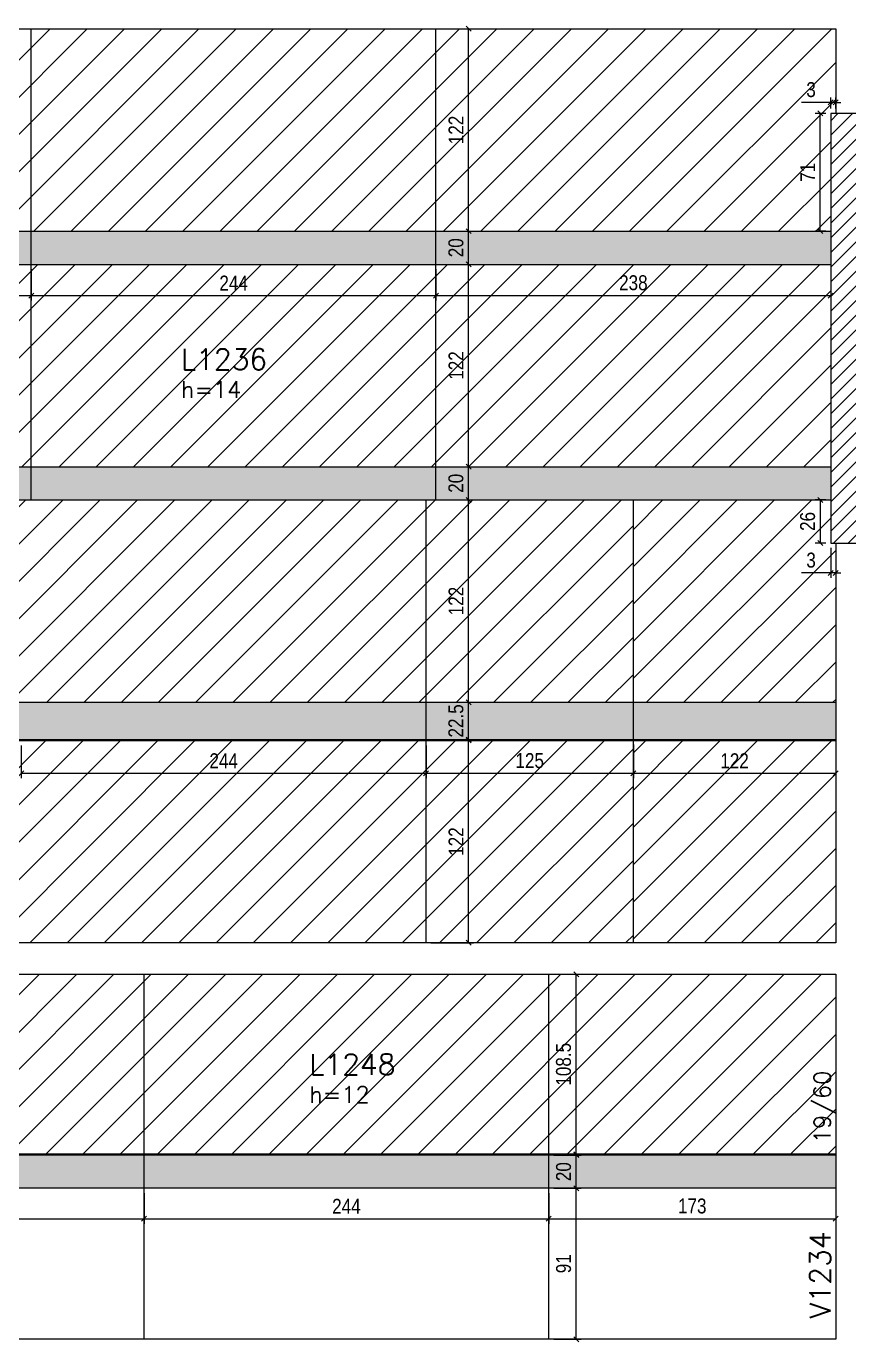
# Model space of a CAD drawing. Extents: x 1860 to 8661, y -614 to 3008.
# Drawn here: x 2926 to 3422, y 199 to 992 of the extents above; entities that cross this region are included whole.
import ezdxf

# ---------------------------------------------------------------- set-up
doc = ezdxf.new("R2010")
doc.units = 0
for name, color, linetype in [('COTA', 241, 'Continuous'), ('F-LAJES-DIM', 2, 'Continuous'), ('F-LAJES-NOME', 4, 'Continuous'), ('F-PILARES-HACH', 174, 'Continuous'), ('F-PILARES-S', 170, 'Continuous'), ('F-VIGAS', 3, 'Continuous'), ('F-VIGAS-DIM', 2, 'Continuous'), ('F-VIGAS-NOME', 4, 'Continuous'), ('Painéis', 200, 'Continuous')]:
    doc.layers.add(name, color=color, linetype=linetype)
doc.layers.add('Hachura', color=251, linetype='Continuous', lineweight=9)
doc.styles.add('COTA TECNICA-50', font='techl___.ttf', dxfattribs={"height": 9})
doc.styles.add('MCP', font='romans.shx')
doc.dimstyles.new('COTA PAINEL-50', dxfattribs={"dimtxt": 9, "dimasz": 3, "dimexe": 3, "dimexo": 3, "dimgap": 3, "dimtad": 1, "dimdec": 1, "dimzin": 12, "dimdsep": 46, "dimtxsty": 'COTA TECNICA-50', "dimblk1": 'OBLIQUE', "dimblk2": 'OBLIQUE', "dimsah": 1, "dimcen": 0.9, "dimclrd": 4, "dimclre": 4, "dimclrt": 240, "dimadec": 1, "dimazin": 3, "dimtfac": 1, "dimtdec": 1, "dimtmove": 0, "dimatfit": 3, "dimfxl": 1, "dimtolj": 1, "dimtzin": 12, "dimarcsym": 0})
pattern_1 = [(45, (0, -425.763), (-11.22532, 11.22532), [])]

# ---------------------------------------------------------------- blocks, each defined once
blk = doc.blocks.new('_Oblique')
at = {"color": 0, "linetype": 'ByBlock', "lineweight": -2}
blk.add_line((-0.5, -0.5), (0.5, 0.5), dxfattribs=at)
blk = doc.blocks.new('*D60')
at = {"layer": 'COTA', "color": 4, "lineweight": -2, "transparency": 16777216}
for p, q in [((2923.15, 558.44), (2923.15, 538.59)), ((3167.15, 558.44), (3167.15, 538.59)), ((2923.15, 541.59), (3167.15, 541.59))]:
    blk.add_line(p, q, dxfattribs=at)
at = {"layer": 'Defpoints', "color": 0, "transparency": 16777216}
for p in [(2923.15, 561.44), (3167.15, 561.44), (3167.15, 541.59)]:
    blk.add_point(p, dxfattribs=at)
at = {"layer": 'COTA', "color": 4, "lineweight": -2, "transparency": 16777216, "xscale": 3, "yscale": 3, "zscale": 3, "rotation": 180}
blk.add_blockref('_Oblique', (2923.15, 541.59), dxfattribs=at)
at = {"layer": 'COTA', "color": 4, "lineweight": -2, "transparency": 16777216, "xscale": 3, "yscale": 3, "zscale": 3}
blk.add_blockref('_Oblique', (3167.15, 541.59), dxfattribs=at)
at = {"layer": 'COTA', "color": 240, "transparency": 16777216, "insert": (3045.15, 549.16), "char_height": 9, "attachment_point": 5, "style": 'COTA TECNICA-50'}
blk.add_mtext('\\A1;244', dxfattribs=at)
blk = doc.blocks.new('*D61')
at = {"layer": 'COTA', "color": 4, "lineweight": -2, "transparency": 16777216}
for p, q in [((3167.15, 558.44), (3167.15, 538.59)), ((3292.15, 558.94), (3292.15, 538.59)), ((3167.15, 541.59), (3292.15, 541.59))]:
    blk.add_line(p, q, dxfattribs=at)
at = {"layer": 'Defpoints', "color": 0, "transparency": 16777216}
for p in [(3167.15, 561.44), (3292.15, 561.94), (3292.15, 541.59)]:
    blk.add_point(p, dxfattribs=at)
at = {"layer": 'COTA', "color": 4, "lineweight": -2, "transparency": 16777216, "xscale": 3, "yscale": 3, "zscale": 3, "rotation": 180}
blk.add_blockref('_Oblique', (3167.15, 541.59), dxfattribs=at)
at = {"layer": 'COTA', "color": 4, "lineweight": -2, "transparency": 16777216, "xscale": 3, "yscale": 3, "zscale": 3}
blk.add_blockref('_Oblique', (3292.15, 541.59), dxfattribs=at)
at = {"layer": 'COTA', "color": 240, "transparency": 16777216, "insert": (3229.65, 549.19), "char_height": 9, "attachment_point": 5, "style": 'COTA TECNICA-50'}
blk.add_mtext('\\A1;125', dxfattribs=at)
blk = doc.blocks.new('*D62')
at = {"layer": 'COTA', "color": 4, "lineweight": -2, "transparency": 16777216}
for p, q in [((2759.15, 845.44), (2759.15, 826.58)), ((2929.15, 845.44), (2929.15, 826.58)), ((2759.15, 829.58), (2929.15, 829.58))]:
    blk.add_line(p, q, dxfattribs=at)
at = {"layer": 'Defpoints', "color": 0, "transparency": 16777216}
for p in [(2759.15, 848.44), (2929.15, 848.44), (2929.15, 829.58)]:
    blk.add_point(p, dxfattribs=at)
at = {"layer": 'COTA', "color": 4, "lineweight": -2, "transparency": 16777216, "xscale": 3, "yscale": 3, "zscale": 3, "rotation": 180}
blk.add_blockref('_Oblique', (2759.15, 829.58), dxfattribs=at)
at = {"layer": 'COTA', "color": 4, "lineweight": -2, "transparency": 16777216, "xscale": 3, "yscale": 3, "zscale": 3}
blk.add_blockref('_Oblique', (2929.15, 829.58), dxfattribs=at)
at = {"layer": 'COTA', "color": 240, "transparency": 16777216, "insert": (2844.15, 837.17), "char_height": 9, "attachment_point": 5, "style": 'COTA TECNICA-50'}
blk.add_mtext('\\A1;170', dxfattribs=at)
blk = doc.blocks.new('*D63')
at = {"layer": 'COTA', "color": 4, "lineweight": -2, "transparency": 16777216}
for p, q in [((2929.15, 845.44), (2929.15, 826.58)), ((3173.15, 845.44), (3173.15, 826.58)), ((2929.15, 829.58), (3173.15, 829.58))]:
    blk.add_line(p, q, dxfattribs=at)
at = {"layer": 'Defpoints', "color": 0, "transparency": 16777216}
for p in [(2929.15, 848.44), (3173.15, 848.44), (3173.15, 829.58)]:
    blk.add_point(p, dxfattribs=at)
at = {"layer": 'COTA', "color": 4, "lineweight": -2, "transparency": 16777216, "xscale": 3, "yscale": 3, "zscale": 3, "rotation": 180}
blk.add_blockref('_Oblique', (2929.15, 829.58), dxfattribs=at)
at = {"layer": 'COTA', "color": 4, "lineweight": -2, "transparency": 16777216, "xscale": 3, "yscale": 3, "zscale": 3}
blk.add_blockref('_Oblique', (3173.15, 829.58), dxfattribs=at)
at = {"layer": 'COTA', "color": 240, "transparency": 16777216, "insert": (3051.15, 837.14), "char_height": 9, "attachment_point": 5, "style": 'COTA TECNICA-50'}
blk.add_mtext('\\A1;244', dxfattribs=at)
blk = doc.blocks.new('*D64')
at = {"layer": 'COTA', "color": 4, "lineweight": -2, "transparency": 16777216}
for p, q in [((3173.15, 845.44), (3173.15, 826.58)), ((3411.15, 845.44), (3411.15, 826.58)), ((3173.15, 829.58), (3411.15, 829.58))]:
    blk.add_line(p, q, dxfattribs=at)
at = {"layer": 'Defpoints', "color": 0, "transparency": 16777216}
for p in [(3173.15, 848.44), (3411.15, 848.44), (3411.15, 829.58)]:
    blk.add_point(p, dxfattribs=at)
at = {"layer": 'COTA', "color": 4, "lineweight": -2, "transparency": 16777216, "xscale": 3, "yscale": 3, "zscale": 3, "rotation": 180}
blk.add_blockref('_Oblique', (3173.15, 829.58), dxfattribs=at)
at = {"layer": 'COTA', "color": 4, "lineweight": -2, "transparency": 16777216, "xscale": 3, "yscale": 3, "zscale": 3}
blk.add_blockref('_Oblique', (3411.15, 829.58), dxfattribs=at)
at = {"layer": 'COTA', "color": 240, "transparency": 16777216, "insert": (3292.15, 837.3), "char_height": 9, "attachment_point": 5, "style": 'COTA TECNICA-50'}
blk.add_mtext('\\A1;238', dxfattribs=at)
blk = doc.blocks.new('*D65')
at = {"layer": 'COTA', "color": 4, "lineweight": -2, "transparency": 16777216}
for p, q in [((3170.15, 561.44), (3195.79, 561.44)), ((3192.79, 439.44), (3192.79, 561.44)), ((3170.15, 439.44), (3195.79, 439.44))]:
    blk.add_line(p, q, dxfattribs=at)
at = {"layer": 'Defpoints', "color": 0, "transparency": 16777216}
for p in [(3167.15, 561.44), (3192.79, 561.44), (3167.15, 439.44)]:
    blk.add_point(p, dxfattribs=at)
at = {"layer": 'COTA', "color": 4, "lineweight": -2, "transparency": 16777216, "xscale": 3, "yscale": 3, "zscale": 3}
for p, rotation in [((3192.79, 561.44), 90), ((3192.79, 439.44), 270)]:
    blk.add_blockref('_Oblique', p, dxfattribs=dict(at, rotation=rotation))
at = {"layer": 'COTA', "color": 240, "transparency": 16777216, "insert": (3185.24, 500.44), "char_height": 9, "attachment_point": 5, "rotation": 90, "style": 'COTA TECNICA-50'}
blk.add_mtext('\\A1;122', dxfattribs=at)
blk = doc.blocks.new('*D66')
at = {"layer": 'COTA', "color": 4, "lineweight": -2, "transparency": 16777216}
for p, q in [((3170.15, 584.44), (3195.79, 584.44)), ((3192.79, 561.94), (3192.79, 584.44)), ((3170.15, 561.94), (3195.79, 561.94))]:
    blk.add_line(p, q, dxfattribs=at)
at = {"layer": 'Defpoints', "color": 0, "transparency": 16777216}
for p in [(3167.15, 584.44), (3192.79, 584.44), (3167.15, 561.94)]:
    blk.add_point(p, dxfattribs=at)
at = {"layer": 'COTA', "color": 4, "lineweight": -2, "transparency": 16777216, "xscale": 3, "yscale": 3, "zscale": 3}
for p, rotation in [((3192.79, 584.44), 90), ((3192.79, 561.94), 270)]:
    blk.add_blockref('_Oblique', p, dxfattribs=dict(at, rotation=rotation))
at = {"layer": 'COTA', "color": 240, "transparency": 16777216, "insert": (3185.19, 573.19), "char_height": 9, "attachment_point": 5, "rotation": 90, "style": 'COTA TECNICA-50'}
blk.add_mtext('\\A1;22.5', dxfattribs=at)
blk = doc.blocks.new('*D67')
at = {"layer": 'COTA', "color": 4, "lineweight": -2, "transparency": 16777216}
for p, q in [((3170.15, 706.44), (3195.79, 706.44)), ((3192.79, 584.44), (3192.79, 706.44)), ((3170.15, 584.44), (3195.79, 584.44))]:
    blk.add_line(p, q, dxfattribs=at)
at = {"layer": 'Defpoints', "color": 0, "transparency": 16777216}
for p in [(3167.15, 706.44), (3192.79, 706.44), (3167.15, 584.44)]:
    blk.add_point(p, dxfattribs=at)
at = {"layer": 'COTA', "color": 4, "lineweight": -2, "transparency": 16777216, "xscale": 3, "yscale": 3, "zscale": 3}
for p, rotation in [((3192.79, 706.44), 90), ((3192.79, 584.44), 270)]:
    blk.add_blockref('_Oblique', p, dxfattribs=dict(at, rotation=rotation))
at = {"layer": 'COTA', "color": 240, "transparency": 16777216, "insert": (3185.24, 645.44), "char_height": 9, "attachment_point": 5, "rotation": 90, "style": 'COTA TECNICA-50'}
blk.add_mtext('\\A1;122', dxfattribs=at)
blk = doc.blocks.new('*D68')
at = {"layer": 'COTA', "color": 4, "lineweight": -2, "transparency": 16777216}
for p, q in [((3176.15, 726.44), (3195.79, 726.44)), ((3192.79, 706.44), (3192.79, 726.44)), ((3176.15, 706.44), (3195.79, 706.44))]:
    blk.add_line(p, q, dxfattribs=at)
at = {"layer": 'Defpoints', "color": 0, "transparency": 16777216}
for p in [(3173.15, 726.44), (3192.79, 726.44), (3173.15, 706.44)]:
    blk.add_point(p, dxfattribs=at)
at = {"layer": 'COTA', "color": 4, "lineweight": -2, "transparency": 16777216, "xscale": 3, "yscale": 3, "zscale": 3}
for p, rotation in [((3192.79, 726.44), 90), ((3192.79, 706.44), 270)]:
    blk.add_blockref('_Oblique', p, dxfattribs=dict(at, rotation=rotation))
at = {"layer": 'COTA', "color": 240, "transparency": 16777216, "insert": (3185.2, 716.44), "char_height": 9, "attachment_point": 5, "rotation": 90, "style": 'COTA TECNICA-50'}
blk.add_mtext('\\A1;20', dxfattribs=at)
blk = doc.blocks.new('*D69')
at = {"layer": 'COTA', "color": 4, "lineweight": -2, "transparency": 16777216}
for p, q in [((3192.79, 726.44), (3192.79, 848.44)), ((3176.15, 726.44), (3195.79, 726.44))]:
    blk.add_line(p, q, dxfattribs=at)
at = {"layer": 'Defpoints', "color": 0, "transparency": 16777216}
for p in [(3192.79, 848.44), (3192.79, 848.44), (3173.15, 726.44)]:
    blk.add_point(p, dxfattribs=at)
at = {"layer": 'COTA', "color": 4, "lineweight": -2, "transparency": 16777216, "xscale": 3, "yscale": 3, "zscale": 3}
for p, rotation in [((3192.79, 848.44), 90), ((3192.79, 726.44), 270)]:
    blk.add_blockref('_Oblique', p, dxfattribs=dict(at, rotation=rotation))
at = {"layer": 'COTA', "color": 240, "transparency": 16777216, "insert": (3185.24, 787.44), "char_height": 9, "attachment_point": 5, "rotation": 90, "style": 'COTA TECNICA-50'}
blk.add_mtext('\\A1;122', dxfattribs=at)
blk = doc.blocks.new('*D70')
at = {"layer": 'COTA', "color": 4, "lineweight": -2, "transparency": 16777216}
blk.add_line((3192.79, 848.44), (3192.79, 868.44), dxfattribs=at)
at = {"layer": 'Defpoints', "color": 0, "transparency": 16777216}
for p in [(3192.79, 868.44), (3192.79, 868.44), (3192.79, 848.44)]:
    blk.add_point(p, dxfattribs=at)
at = {"layer": 'COTA', "color": 4, "lineweight": -2, "transparency": 16777216, "xscale": 3, "yscale": 3, "zscale": 3}
for p, rotation in [((3192.79, 868.44), 90), ((3192.79, 848.44), 270)]:
    blk.add_blockref('_Oblique', p, dxfattribs=dict(at, rotation=rotation))
at = {"layer": 'COTA', "color": 240, "transparency": 16777216, "insert": (3185.2, 858.44), "char_height": 9, "attachment_point": 5, "rotation": 90, "style": 'COTA TECNICA-50'}
blk.add_mtext('\\A1;20', dxfattribs=at)
blk = doc.blocks.new('*D71')
at = {"layer": 'COTA', "color": 4, "lineweight": -2, "transparency": 16777216}
for p, q in [((3188.2, 990.44), (3195.79, 990.44)), ((3192.79, 868.44), (3192.79, 990.44))]:
    blk.add_line(p, q, dxfattribs=at)
at = {"layer": 'Defpoints', "color": 0, "transparency": 16777216}
for p in [(3185.2, 990.44), (3192.79, 990.44), (3192.79, 868.44)]:
    blk.add_point(p, dxfattribs=at)
at = {"layer": 'COTA', "color": 4, "lineweight": -2, "transparency": 16777216, "xscale": 3, "yscale": 3, "zscale": 3}
for p, rotation in [((3192.79, 990.44), 90), ((3192.79, 868.44), 270)]:
    blk.add_blockref('_Oblique', p, dxfattribs=dict(at, rotation=rotation))
at = {"layer": 'COTA', "color": 240, "transparency": 16777216, "insert": (3185.24, 929.44), "char_height": 9, "attachment_point": 5, "rotation": 90, "style": 'COTA TECNICA-50'}
blk.add_mtext('\\A1;122', dxfattribs=at)
blk = doc.blocks.new('*D72')
at = {"layer": 'COTA', "color": 4, "lineweight": -2, "transparency": 16777216}
for p, q in [((3408.15, 939.44), (3401.84, 939.44)), ((3404.84, 868.44), (3404.84, 939.44)), ((3408.15, 868.44), (3401.84, 868.44))]:
    blk.add_line(p, q, dxfattribs=at)
at = {"layer": 'Defpoints', "color": 0, "transparency": 16777216}
for p in [(3404.84, 939.44), (3411.15, 939.44), (3411.15, 868.44)]:
    blk.add_point(p, dxfattribs=at)
at = {"layer": 'COTA', "color": 4, "lineweight": -2, "transparency": 16777216, "xscale": 3, "yscale": 3, "zscale": 3}
for p, rotation in [((3404.84, 939.44), 90), ((3404.84, 868.44), 270)]:
    blk.add_blockref('_Oblique', p, dxfattribs=dict(at, rotation=rotation))
at = {"layer": 'COTA', "color": 240, "transparency": 16777216, "insert": (3397.27, 903.94), "char_height": 9, "attachment_point": 5, "rotation": 90, "style": 'COTA TECNICA-50'}
blk.add_mtext('\\A1;71', dxfattribs=at)
blk = doc.blocks.new('*D73')
at = {"layer": 'COTA', "color": 4, "lineweight": -2, "transparency": 16777216}
for p, q in [((3411.15, 946.02), (3393.45, 946.02)), ((3411.15, 942.44), (3411.15, 949.02)), ((3414.15, 946.02), (3411.15, 946.02)), ((3414.15, 942.44), (3414.15, 949.02)), ((3414.15, 946.02), (3417.15, 946.02))]:
    blk.add_line(p, q, dxfattribs=at)
at = {"layer": 'Defpoints', "color": 0, "transparency": 16777216}
for p in [(3411.15, 946.02), (3411.15, 939.44), (3414.15, 939.44)]:
    blk.add_point(p, dxfattribs=at)
at = {"layer": 'COTA', "color": 4, "lineweight": -2, "transparency": 16777216, "xscale": 3, "yscale": 3, "zscale": 3}
blk.add_blockref('_Oblique', (3411.15, 946.02), dxfattribs=at)
at = {"layer": 'COTA', "color": 4, "lineweight": -2, "transparency": 16777216, "xscale": 3, "yscale": 3, "zscale": 3, "rotation": 180}
blk.add_blockref('_Oblique', (3414.15, 946.02), dxfattribs=at)
at = {"layer": 'COTA', "color": 240, "transparency": 16777216, "insert": (3399.3, 953.72), "char_height": 9, "attachment_point": 5, "style": 'COTA TECNICA-50'}
blk.add_mtext('\\A1;3', dxfattribs=at)
blk = doc.blocks.new('*D74')
at = {"layer": 'COTA', "color": 4, "lineweight": -2, "transparency": 16777216}
for p, q in [((3408.15, 706.44), (3401.84, 706.44)), ((3404.84, 706.44), (3404.84, 680.44)), ((3408.15, 680.44), (3401.84, 680.44))]:
    blk.add_line(p, q, dxfattribs=at)
at = {"layer": 'Defpoints', "color": 0, "transparency": 16777216}
for p in [(3411.15, 706.44), (3404.84, 680.44), (3411.15, 680.44)]:
    blk.add_point(p, dxfattribs=at)
at = {"layer": 'COTA', "color": 4, "lineweight": -2, "transparency": 16777216, "xscale": 3, "yscale": 3, "zscale": 3}
for p, rotation in [((3404.84, 706.44), 90), ((3404.84, 680.44), 270)]:
    blk.add_blockref('_Oblique', p, dxfattribs=dict(at, rotation=rotation))
at = {"layer": 'COTA', "color": 240, "transparency": 16777216, "insert": (3397.24, 693.44), "char_height": 9, "attachment_point": 5, "rotation": 90, "style": 'COTA TECNICA-50'}
blk.add_mtext('\\A1;26', dxfattribs=at)
blk = doc.blocks.new('*D75')
at = {"layer": 'COTA', "color": 4, "lineweight": -2, "transparency": 16777216}
for p, q in [((3411.15, 677.44), (3411.15, 659.37)), ((3414.15, 677.44), (3414.15, 659.37)), ((3411.15, 662.37), (3393.45, 662.37)), ((3414.15, 662.37), (3411.15, 662.37)), ((3414.15, 662.37), (3417.15, 662.37))]:
    blk.add_line(p, q, dxfattribs=at)
at = {"layer": 'Defpoints', "color": 0, "transparency": 16777216}
for p in [(3411.15, 680.44), (3414.15, 680.44), (3411.15, 662.37)]:
    blk.add_point(p, dxfattribs=at)
at = {"layer": 'COTA', "color": 4, "lineweight": -2, "transparency": 16777216, "xscale": 3, "yscale": 3, "zscale": 3}
blk.add_blockref('_Oblique', (3411.15, 662.37), dxfattribs=at)
at = {"layer": 'COTA', "color": 4, "lineweight": -2, "transparency": 16777216, "xscale": 3, "yscale": 3, "zscale": 3, "rotation": 180}
blk.add_blockref('_Oblique', (3414.15, 662.37), dxfattribs=at)
at = {"layer": 'COTA', "color": 240, "transparency": 16777216, "insert": (3399.3, 670.07), "char_height": 9, "attachment_point": 5, "style": 'COTA TECNICA-50'}
blk.add_mtext('\\A1;3', dxfattribs=at)
blk = doc.blocks.new('*D76')
at = {"layer": 'COTA', "color": 4, "lineweight": -2, "transparency": 16777216}
for p, q in [((3292.15, 558.44), (3292.15, 538.59)), ((3414.15, 558.44), (3414.15, 538.59)), ((3292.15, 541.59), (3414.15, 541.59))]:
    blk.add_line(p, q, dxfattribs=at)
at = {"layer": 'Defpoints', "color": 0, "transparency": 16777216}
for p in [(3292.15, 561.44), (3414.15, 561.44), (3414.15, 541.59)]:
    blk.add_point(p, dxfattribs=at)
at = {"layer": 'COTA', "color": 4, "lineweight": -2, "transparency": 16777216, "xscale": 3, "yscale": 3, "zscale": 3, "rotation": 180}
blk.add_blockref('_Oblique', (3292.15, 541.59), dxfattribs=at)
at = {"layer": 'COTA', "color": 4, "lineweight": -2, "transparency": 16777216, "xscale": 3, "yscale": 3, "zscale": 3}
blk.add_blockref('_Oblique', (3414.15, 541.59), dxfattribs=at)
at = {"layer": 'COTA', "color": 240, "transparency": 16777216, "insert": (3353.15, 549.14), "char_height": 9, "attachment_point": 5, "style": 'COTA TECNICA-50'}
blk.add_mtext('\\A1;122', dxfattribs=at)
blk = doc.blocks.new('*D91')
at = {"layer": 'COTA', "color": 4, "lineweight": -2, "transparency": 16777216}
for p, q in [((3244.15, 420.44), (3260.7, 420.44)), ((3257.7, 311.94), (3257.7, 420.44)), ((3244.15, 311.94), (3260.7, 311.94))]:
    blk.add_line(p, q, dxfattribs=at)
at = {"layer": 'Defpoints', "color": 0, "transparency": 16777216}
for p in [(3241.15, 420.44), (3257.7, 420.44), (3241.15, 311.94)]:
    blk.add_point(p, dxfattribs=at)
at = {"layer": 'COTA', "color": 4, "lineweight": -2, "transparency": 16777216, "xscale": 3, "yscale": 3, "zscale": 3}
for p, rotation in [((3257.7, 420.44), 90), ((3257.7, 311.94), 270)]:
    blk.add_blockref('_Oblique', p, dxfattribs=dict(at, rotation=rotation))
at = {"layer": 'COTA', "color": 240, "transparency": 16777216, "insert": (3250.08, 366.19), "char_height": 9, "attachment_point": 5, "rotation": 90, "style": 'COTA TECNICA-50'}
blk.add_mtext('\\A1;108.5', dxfattribs=at)
blk = doc.blocks.new('*D92')
at = {"layer": 'COTA', "color": 4, "lineweight": -2, "transparency": 16777216}
for p, q in [((3244.15, 291.44), (3260.7, 291.44)), ((3257.7, 200.44), (3257.7, 291.44)), ((3244.15, 200.44), (3260.7, 200.44))]:
    blk.add_line(p, q, dxfattribs=at)
at = {"layer": 'Defpoints', "color": 0, "transparency": 16777216}
for p in [(3241.15, 291.44), (3257.7, 291.44), (3241.15, 200.44)]:
    blk.add_point(p, dxfattribs=at)
at = {"layer": 'COTA', "color": 4, "lineweight": -2, "transparency": 16777216, "xscale": 3, "yscale": 3, "zscale": 3}
for p, rotation in [((3257.7, 291.44), 90), ((3257.7, 200.44), 270)]:
    blk.add_blockref('_Oblique', p, dxfattribs=dict(at, rotation=rotation))
at = {"layer": 'COTA', "color": 240, "transparency": 16777216, "insert": (3250.12, 245.94), "char_height": 9, "attachment_point": 5, "rotation": 90, "style": 'COTA TECNICA-50'}
blk.add_mtext('\\A1;91', dxfattribs=at)
blk = doc.blocks.new('*D93')
at = {"layer": 'COTA', "color": 4, "lineweight": -2, "transparency": 16777216}
for p, q in [((3244.15, 311.44), (3260.7, 311.44)), ((3257.7, 291.44), (3257.7, 311.44)), ((3244.15, 291.44), (3260.7, 291.44))]:
    blk.add_line(p, q, dxfattribs=at)
at = {"layer": 'Defpoints', "color": 0, "transparency": 16777216}
for p in [(3241.15, 311.44), (3257.7, 311.44), (3241.15, 291.44)]:
    blk.add_point(p, dxfattribs=at)
at = {"layer": 'COTA', "color": 4, "lineweight": -2, "transparency": 16777216, "xscale": 3, "yscale": 3, "zscale": 3}
for p, rotation in [((3257.7, 311.44), 90), ((3257.7, 291.44), 270)]:
    blk.add_blockref('_Oblique', p, dxfattribs=dict(at, rotation=rotation))
at = {"layer": 'COTA', "color": 240, "transparency": 16777216, "insert": (3250.11, 301.44), "char_height": 9, "attachment_point": 5, "rotation": 90, "style": 'COTA TECNICA-50'}
blk.add_mtext('\\A1;20', dxfattribs=at)
blk = doc.blocks.new('*D94')
at = {"layer": 'COTA', "color": 4, "lineweight": -2, "transparency": 16777216}
for p, q in [((2753.15, 288.44), (2753.15, 270.02)), ((2997.15, 288.44), (2997.15, 270.02)), ((2753.15, 273.02), (2997.15, 273.02))]:
    blk.add_line(p, q, dxfattribs=at)
at = {"layer": 'Defpoints', "color": 0, "transparency": 16777216}
for p in [(2753.15, 291.44), (2997.15, 291.44), (2997.15, 273.02)]:
    blk.add_point(p, dxfattribs=at)
at = {"layer": 'COTA', "color": 4, "lineweight": -2, "transparency": 16777216, "xscale": 3, "yscale": 3, "zscale": 3, "rotation": 180}
blk.add_blockref('_Oblique', (2753.15, 273.02), dxfattribs=at)
at = {"layer": 'COTA', "color": 4, "lineweight": -2, "transparency": 16777216, "xscale": 3, "yscale": 3, "zscale": 3}
blk.add_blockref('_Oblique', (2997.15, 273.02), dxfattribs=at)
at = {"layer": 'COTA', "color": 240, "transparency": 16777216, "insert": (2875.15, 280.58), "char_height": 9, "attachment_point": 5, "style": 'COTA TECNICA-50'}
blk.add_mtext('\\A1;244', dxfattribs=at)
blk = doc.blocks.new('*D95')
at = {"layer": 'COTA', "color": 4, "lineweight": -2, "transparency": 16777216}
for p, q in [((2997.15, 288.44), (2997.15, 270.02)), ((3241.15, 288.44), (3241.15, 270.02)), ((2997.15, 273.02), (3241.15, 273.02))]:
    blk.add_line(p, q, dxfattribs=at)
at = {"layer": 'Defpoints', "color": 0, "transparency": 16777216}
for p in [(2997.15, 291.44), (3241.15, 291.44), (3241.15, 273.02)]:
    blk.add_point(p, dxfattribs=at)
at = {"layer": 'COTA', "color": 4, "lineweight": -2, "transparency": 16777216, "xscale": 3, "yscale": 3, "zscale": 3, "rotation": 180}
blk.add_blockref('_Oblique', (2997.15, 273.02), dxfattribs=at)
at = {"layer": 'COTA', "color": 4, "lineweight": -2, "transparency": 16777216, "xscale": 3, "yscale": 3, "zscale": 3}
blk.add_blockref('_Oblique', (3241.15, 273.02), dxfattribs=at)
at = {"layer": 'COTA', "color": 240, "transparency": 16777216, "insert": (3119.15, 280.58), "char_height": 9, "attachment_point": 5, "style": 'COTA TECNICA-50'}
blk.add_mtext('\\A1;244', dxfattribs=at)
blk = doc.blocks.new('*D96')
at = {"layer": 'COTA', "color": 4, "lineweight": -2, "transparency": 16777216}
for p, q in [((3241.15, 288.44), (3241.15, 270.02)), ((3414.15, 288.44), (3414.15, 270.02)), ((3241.15, 273.02), (3414.15, 273.02))]:
    blk.add_line(p, q, dxfattribs=at)
at = {"layer": 'Defpoints', "color": 0, "transparency": 16777216}
for p in [(3241.15, 291.44), (3414.15, 291.44), (3414.15, 273.02)]:
    blk.add_point(p, dxfattribs=at)
at = {"layer": 'COTA', "color": 4, "lineweight": -2, "transparency": 16777216, "xscale": 3, "yscale": 3, "zscale": 3, "rotation": 180}
blk.add_blockref('_Oblique', (3241.15, 273.02), dxfattribs=at)
at = {"layer": 'COTA', "color": 4, "lineweight": -2, "transparency": 16777216, "xscale": 3, "yscale": 3, "zscale": 3}
blk.add_blockref('_Oblique', (3414.15, 273.02), dxfattribs=at)
at = {"layer": 'COTA', "color": 240, "transparency": 16777216, "insert": (3327.65, 280.71), "char_height": 9, "attachment_point": 5, "style": 'COTA TECNICA-50'}
blk.add_mtext('\\A1;173', dxfattribs=at)

msp = doc.modelspace()

# ---------------------------------------------------------------- hatches: boundary and pattern name
at = {"layer": 'F-PILARES-HACH', "linetype": 'Continuous'}
h = msp.add_hatch(dxfattribs=at)
h.set_pattern_fill('ANSI31', color=256, scale=50, style=0)
h.set_pattern_definition([(45, (3973.15, 515.9404), (-4.41942, 4.41942), [])])
h.paths.add_polyline_path([(3411.15, 680.44), (3436.15, 680.44), (3436.15, 939.44), (3411.15, 939.44)], flags=16)
at = {"layer": 'Hachura', "linetype": 'ByBlock'}
h = msp.add_hatch(dxfattribs=at)
h.set_pattern_fill('ANSI31', color=256, scale=5)
h.set_pattern_definition([(45, (26.26, 6.996), (-11.22532, 11.22532), [])])
h.paths.add_polyline_path([(3411.15, 868.44), (3411.15, 939.44), (3414.15, 939.44), (3414.15, 990.44), (3173.15, 990.44), (3173.15, 868.44)])
h.paths.add_polyline_path([(3173.15, 990.44), (2929.15, 990.44), (2929.15, 868.44), (3173.15, 868.44)])
h.paths.add_polyline_path([(2929.15, 990.44), (2759.15, 990.44), (2759.15, 938.44), (2759.15, 913.68), (2831.27, 913.68), (2831.27, 916.76), (2842.27, 916.76), (2847.28, 913.68), (2842.27, 913.68), (2842.27, 900.76), (2831.27, 900.76), (2831.27, 913.68), (2759.15, 913.68), (2759.15, 868.44), (2929.15, 868.44)])
h.paths.add_polyline_path([(2759.15, 848.44), (2759.15, 726.44), (2929.15, 726.44), (2929.15, 848.44)])
h.paths.add_polyline_path([(2929.15, 848.44), (2929.15, 726.44), (3173.15, 726.44), (3173.15, 848.44)])
h.paths.add_polyline_path([(3173.15, 848.44), (3173.15, 726.44), (3411.15, 726.44), (3411.15, 848.44)])
h.paths.add_polyline_path([(2923.15, 706.44), (2923.15, 584.44), (3167.15, 584.44), (3167.15, 706.44)])
h.paths.add_polyline_path([(2923.15, 584.44), (2923.15, 706.44), (2759.15, 706.44), (2759.15, 642.94), (2753.15, 642.94), (2753.15, 584.44)])
h.paths.add_polyline_path([(2753.15, 561.44), (2753.15, 439.44), (2923.15, 439.44), (2923.15, 561.44)])
h.paths.add_polyline_path([(3167.15, 439.44), (3167.15, 561.44), (2923.15, 561.44), (2923.15, 439.44)])
h.paths.add_polyline_path([(3292.15, 561.44), (3167.15, 561.44), (3167.15, 439.44), (3292.15, 439.44)])
h.paths.add_polyline_path([(3292.15, 584.44), (3292.15, 706.44), (3167.15, 706.44), (3167.15, 584.44)])
h = msp.add_hatch(color=256, dxfattribs=at)
h.dxf.hatch_style = 1
h.paths.add_polyline_path([(3003.15, 868.44), (2759.15, 868.44), (2759.15, 848.44), (3003.15, 848.44)])
h.paths.add_polyline_path([(3247.15, 868.44), (3003.15, 868.44), (3003.15, 848.44), (3247.15, 848.44)])
h.paths.add_polyline_path([(3411.15, 868.44), (3247.15, 868.44), (3247.15, 848.44), (3411.15, 848.44)])
h = msp.add_hatch(color=256, dxfattribs=at)
h.dxf.hatch_style = 1
h.paths.add_polyline_path([(3003.15, 726.44), (2759.15, 726.44), (2759.15, 706.44), (3003.15, 706.44)])
h.paths.add_polyline_path([(3247.15, 726.44), (3003.15, 726.44), (3003.15, 706.44), (3247.15, 706.44)])
h.paths.add_polyline_path([(3411.15, 726.44), (3247.15, 726.44), (3247.15, 706.44), (3411.15, 706.44)])
h = msp.add_hatch(dxfattribs=at)
h.set_pattern_fill('ANSI31', color=256, scale=5)
h.set_pattern_definition(pattern_1)
h.paths.add_polyline_path([(3414.15, 584.44), (3414.15, 680.44), (3411.15, 680.44), (3411.15, 706.44), (3292.15, 706.44), (3292.15, 584.44)])
h.paths.add_polyline_path([(3414.15, 561.44), (3292.15, 561.44), (3292.15, 439.44), (3414.15, 439.44)])
h = msp.add_hatch(color=256, dxfattribs=at)
h.dxf.hatch_style = 1
h.paths.add_polyline_path([(2997.15, 584.44), (2753.15, 584.44), (2753.15, 561.44), (2997.15, 561.44)])
h.paths.add_polyline_path([(3241.15, 584.44), (2997.15, 584.44), (2997.15, 561.44), (3241.15, 561.44)])
h.paths.add_polyline_path([(3414.15, 584.44), (3241.15, 584.44), (3241.15, 561.44), (3414.15, 561.44)])
h = msp.add_hatch(dxfattribs=at)
h.set_pattern_fill('ANSI31', color=256, scale=5)
h.set_pattern_definition(pattern_1)
h.paths.add_polyline_path([(2997.15, 311.94), (2997.15, 420.44), (2753.15, 420.44), (2753.15, 311.94)])
h.paths.add_polyline_path([(2997.15, 311.94), (3241.15, 311.94), (3241.15, 420.44), (2997.15, 420.44)])
h.paths.add_polyline_path([(3241.15, 420.44), (3241.15, 311.94), (3414.15, 311.94), (3414.15, 420.44)])
h = msp.add_hatch(color=256, dxfattribs=at)
h.dxf.hatch_style = 1
h.paths.add_polyline_path([(2997.15, 291.44), (2997.15, 311.44), (2753.15, 311.44), (2753.15, 291.44)])
h.paths.add_polyline_path([(3241.15, 291.44), (3241.15, 311.44), (2997.15, 311.44), (2997.15, 291.44)])
h.paths.add_polyline_path([(3241.15, 311.44), (3241.15, 291.44), (3414.15, 291.44), (3414.15, 311.44)])

# ---------------------------------------------------------------- linework, layer by layer
at = {"layer": 'F-PILARES-S', "linetype": 'Continuous'}
msp.add_lwpolyline([(3411.15, 680.44), (3436.15, 680.44), (3436.15, 939.44), (3411.15, 939.44), (3411.15, 680.44)], dxfattribs=at)
at = {"layer": 'F-VIGAS'}
for points in [[(2759.15, 990.44), (3414.15, 990.44)], [(3414.15, 990.44), (3414.15, 939.44)], [(3414.15, 680.44), (3414.15, 439.44)], [(3414.15, 439.44), (2753.15, 439.44)], [(2753.15, 420.44), (3414.15, 420.44)], [(3414.15, 420.44), (3414.15, 200.44)], [(3414.15, 200.44), (2753.15, 200.44)]]:
    msp.add_lwpolyline(points, dxfattribs=at)
at = {"layer": 'Painéis'}
for points in [[(2929.15, 706.44), (2929.15, 990.44)], [(3173.15, 706.44), (3173.15, 990.44)], [(2759.15, 868.44), (3411.15, 868.44)], [(2759.15, 848.44), (3411.15, 848.44)], [(2759.15, 726.44), (3411.15, 726.44)], [(2759.15, 706.44), (3411.15, 706.44)], [(3167.15, 439.44), (3167.15, 706.44)], [(3292.15, 439.44), (3292.15, 706.44)], [(2753.15, 584.44), (3414.15, 584.44)], [(2753.15, 561.94), (3414.15, 561.94)], [(2753.15, 561.44), (3414.15, 561.44)], [(2997.15, 200.44), (2997.15, 420.44)], [(3241.15, 200.44), (3241.15, 420.44)], [(3414.15, 311.94), (2753.15, 311.94)], [(3414.15, 311.44), (2753.15, 311.44)], [(3414.15, 291.44), (2753.15, 291.44)]]:
    msp.add_lwpolyline(points, dxfattribs=at)

# ---------------------------------------------------------------- texts
at = {"layer": 'F-LAJES-DIM', "linetype": 'Continuous', "style": 'MCP'}
for s, p in [('h=14', (3019.41, 767.92)), ('h=12', (3096.75, 342.88))]:
    msp.add_text(s, height=10, dxfattribs=at).set_placement(p)
at = {"layer": 'F-LAJES-NOME', "linetype": 'Continuous', "style": 'MCP'}
for s, p in [('L1236', (3019.41, 784.92)), ('L1248', (3096.75, 359.88))]:
    msp.add_text(s, height=12.5, dxfattribs=at).set_placement(p)
at = {"layer": 'F-VIGAS-DIM', "linetype": 'Continuous', "style": 'MCP'}
msp.add_text('19/60', height=10, rotation=90, dxfattribs=at).set_placement((3411.02, 318.62))
at = {"layer": 'F-VIGAS-NOME', "linetype": 'Continuous', "style": 'MCP'}
msp.add_text('V1234', height=12.5, rotation=90, dxfattribs=at).set_placement((3411.02, 212.94))

# ---------------------------------------------------------------- dimensions: what is measured, and where the dimension line sits
at = {"layer": 'COTA'}
for base, p1, p2, picture, middle in [((3192.79, 990.44), (3192.79, 868.44), (3185.2, 990.44), '*D71', (3185.24, 929.44)), ((3192.79, 868.44), (3192.79, 848.44), (3192.79, 868.44), '*D70', (3185.2, 858.44)), ((3192.79, 848.44), (3173.15, 726.44), (3192.79, 848.44), '*D69', (3185.24, 787.44))]:
    dim = msp.add_linear_dim(base=base, p1=p1, p2=p2, angle=90, dimstyle='COTA PAINEL-50', override={"dimtmove": 1}, dxfattribs=at)
    dim.commit()
    dim.dimension.update_dxf_attribs({"geometry": picture, "text_midpoint": middle})
for base, p1, p2, picture, middle in [((3411.15, 946.02), (3414.15, 939.44), (3411.15, 939.44), '*D73', (3399.3, 953.72)), ((2929.15, 829.58), (2759.15, 848.44), (2929.15, 848.44), '*D62', (2844.15, 837.17)), ((3411.15, 662.37), (3414.15, 680.44), (3411.15, 680.44), '*D75', (3399.3, 670.07)), ((3414.15, 541.59), (3292.15, 561.44), (3414.15, 561.44), '*D76', (3353.15, 549.14)), ((2997.15, 273.02), (2753.15, 291.44), (2997.15, 291.44), '*D94', (2875.15, 280.58))]:
    dim = msp.add_linear_dim(base=base, p1=p1, p2=p2, dimstyle='COTA PAINEL-50', dxfattribs=at)
    dim.commit()
    dim.dimension.update_dxf_attribs({"geometry": picture, "text_midpoint": middle})
for base, p1, p2, picture, middle in [((3404.84, 939.44), (3411.15, 868.44), (3411.15, 939.44), '*D72', (3397.27, 903.94)), ((3192.79, 726.44), (3173.15, 706.44), (3173.15, 726.44), '*D68', (3185.2, 716.44)), ((3192.79, 706.44), (3167.15, 584.44), (3167.15, 706.44), '*D67', (3185.24, 645.44)), ((3404.84, 680.44), (3411.15, 706.44), (3411.15, 680.44), '*D74', (3397.24, 693.44)), ((3192.79, 561.44), (3167.15, 439.44), (3167.15, 561.44), '*D65', (3185.24, 500.44)), ((3257.7, 420.44), (3241.15, 311.94), (3241.15, 420.44), '*D91', (3250.08, 366.19)), ((3257.7, 311.44), (3241.15, 291.44), (3241.15, 311.44), '*D93', (3250.11, 301.44)), ((3257.7, 291.44), (3241.15, 200.44), (3241.15, 291.44), '*D92', (3250.12, 245.94))]:
    dim = msp.add_linear_dim(base=base, p1=p1, p2=p2, angle=90, dimstyle='COTA PAINEL-50', dxfattribs=at)
    dim.commit()
    dim.dimension.update_dxf_attribs({"geometry": picture, "text_midpoint": middle})
for base, p1, p2, picture, middle in [((3173.15, 829.58), (2929.15, 848.44), (3173.15, 848.44), '*D63', (3051.15, 837.14)), ((3411.15, 829.58), (3173.15, 848.44), (3411.15, 848.44), '*D64', (3292.15, 837.3)), ((3167.15, 541.59), (2923.15, 561.44), (3167.15, 561.44), '*D60', (3045.15, 549.16)), ((3292.15, 541.59), (3167.15, 561.44), (3292.15, 561.94), '*D61', (3229.65, 549.19)), ((3241.15, 273.02), (2997.15, 291.44), (3241.15, 291.44), '*D95', (3119.15, 280.58)), ((3414.15, 273.02), (3241.15, 291.44), (3414.15, 291.44), '*D96', (3327.65, 280.71))]:
    dim = msp.add_linear_dim(base=base, p1=p1, p2=p2, dimstyle='COTA PAINEL-50', override={"dimtmove": 1}, dxfattribs=at)
    dim.commit()
    dim.dimension.update_dxf_attribs({"geometry": picture, "text_midpoint": middle})
dim = msp.add_linear_dim(base=(3192.79, 584.44), p1=(3167.15, 561.94), p2=(3167.15, 584.44), angle=90, dimstyle='COTA PAINEL-50', dxfattribs=at)
dim.commit()
dim.dimension.update_dxf_attribs({"geometry": '*D66', "text_midpoint": (3192.79, 573.19), "dimtype": 160})

doc.saveas('drawing.dxf')
